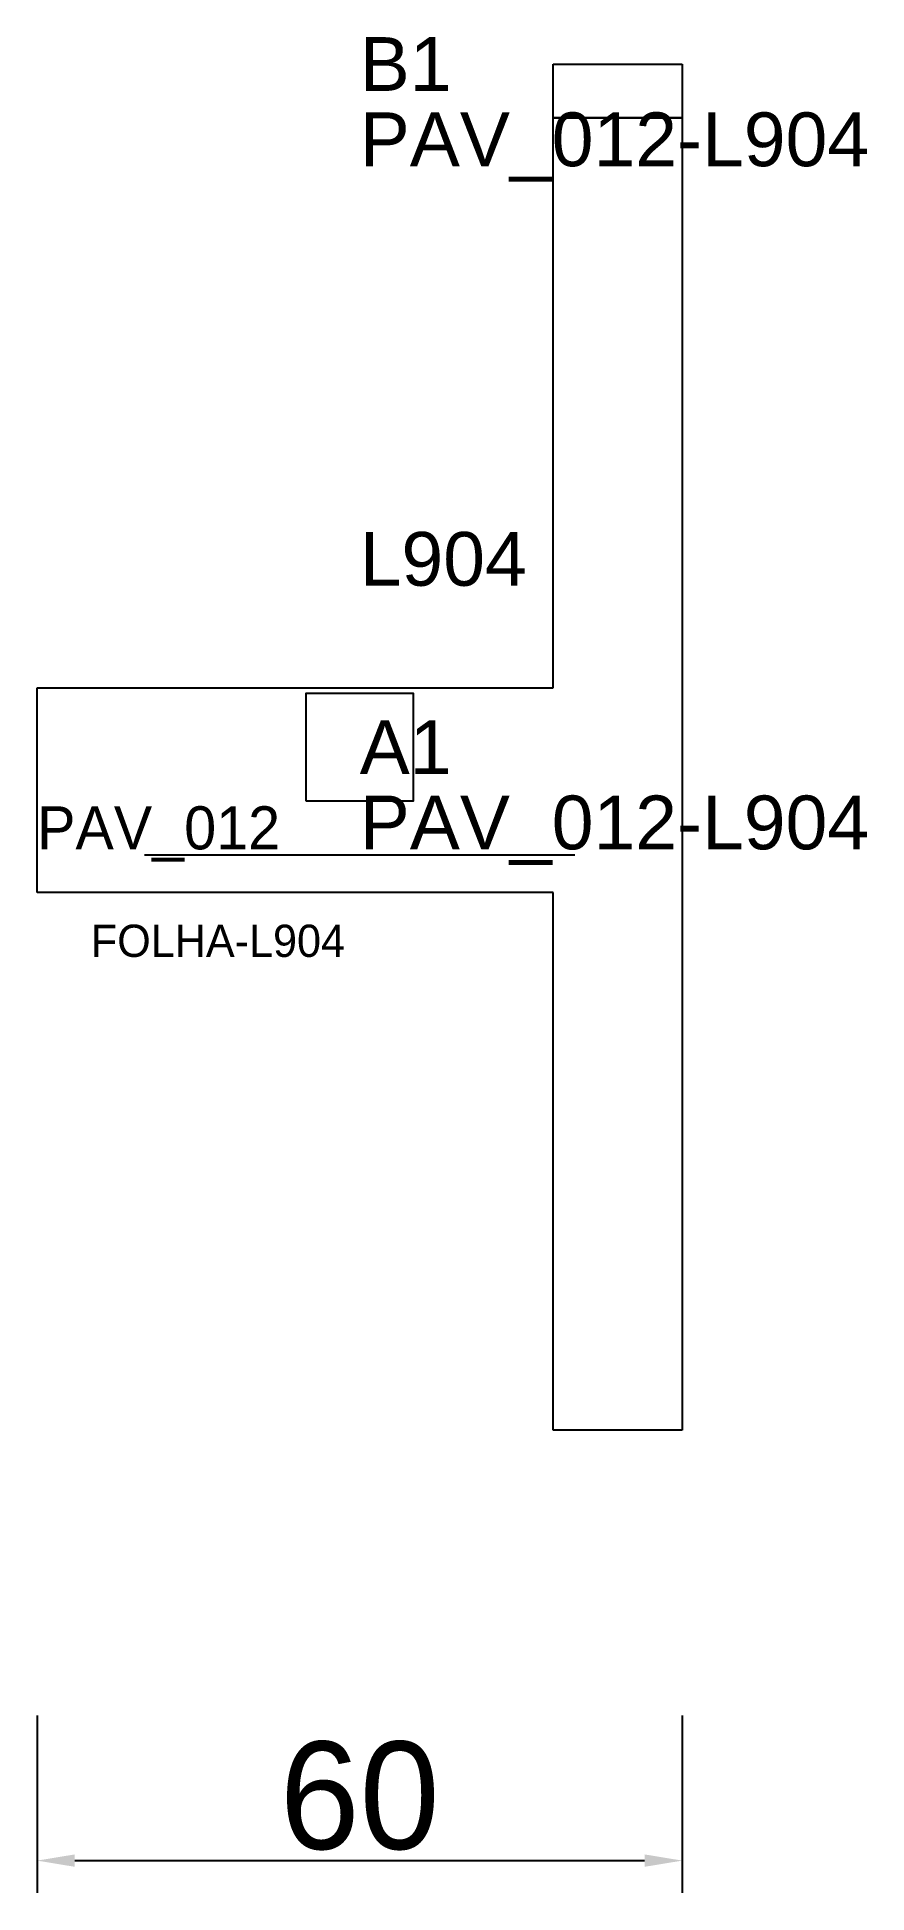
# Model space of a CAD drawing. Header units: metres. Extents: x 222 to 299, y 32 to 204.
import ezdxf

# ---------------------------------------------------------------- set-up
doc = ezdxf.new("R2010")
doc.units = ezdxf.units.M
for name, color, linetype in [('3', 3, 'CONTINUOUS'), ('AUX00', 7, 'CONTINUOUS'), ('COTA', 241, 'CONTINUOUS'), ('FOLHA', 255, 'CONTINUOUS'), ('Hachura', 251, 'CONTINUOUS'), ('NOMENCLATURA', 7, 'CONTINUOUS'), ('Nível', 160, 'CONTINUOUS'), ('Painéis', 200, 'CONTINUOUS'), ('Pilares', 5, 'CONTINUOUS'), ('SARR_2.2x7', 40, 'CONTINUOUS')]:
    doc.layers.add(name, color=color, linetype=linetype)
doc.styles.add('ARIAL', font='Arial.ttf')
doc.styles.add('STR_STANDARD', font='arial.ttf')
doc.dimstyles.new('EZ DXF', dxfattribs={"dimtxt": 10, "dimasz": 3.5, "dimexe": 3, "dimexo": 1.5, "dimgap": 1, "dimtad": 1, "dimdec": 1, "dimdsep": 46, "dimcen": 2.5, "dimazin": 3, "dimtfac": 1, "dimtmove": 0, "dimatfit": 3})

msp = doc.modelspace()

# ---------------------------------------------------------------- hatches: boundary and pattern name
at = {"layer": 'Hachura'}
h = msp.add_hatch(dxfattribs=at)
h.set_pattern_fill('ANSI31', scale=50)
h.paths.add_polyline_path([(222.2, 143.5), (270.2, 143.5), (270.2, 201.5), (282.2, 201.5), (282.2, 124.5), (282.2, 74.5), (270.2, 74.5), (270.2, 124.5), (222.2, 124.5)])
h = msp.add_hatch(dxfattribs=at)
h.set_pattern_fill('ANSI31', scale=50)
h.paths.add_polyline_path([(222.2, 143.5), (270.2, 143.5), (270.2, 201.5), (282.2, 201.5), (282.2, 124.5), (282.2, 74.5), (270.2, 74.5), (270.2, 124.5), (222.2, 124.5)])

# ---------------------------------------------------------------- linework, layer by layer
at = {"layer": '3'}
msp.add_lwpolyline([(270.2, 196.5), (282.2, 196.5)], close=True, dxfattribs=at)
msp.add_lwpolyline([(270.2, 196.5), (282.2, 196.5)], close=True, dxfattribs=at)
at = {"layer": 'Painéis', "color": 200}
for p, q in [((270.2, 143.5), (270.2, 201.5)), ((270.2, 201.5), (282.2, 201.5)), ((270.2, 143.5), (270.2, 201.5)), ((270.2, 201.5), (282.2, 201.5)), ((282.2, 201.5), (282.2, 124.5)), ((282.2, 201.5), (282.2, 124.5)), ((222.2, 143.5), (270.2, 143.5)), ((222.2, 124.5), (222.2, 143.5)), ((222.2, 143.5), (270.2, 143.5)), ((222.2, 124.5), (222.2, 143.5)), ((270.2, 124.5), (222.2, 124.5)), ((270.2, 124.5), (222.2, 124.5)), ((270.2, 74.5), (270.2, 124.5)), ((270.2, 74.5), (270.2, 124.5)), ((282.2, 124.5), (282.2, 74.5)), ((282.2, 124.5), (282.2, 74.5)), ((282.2, 74.5), (270.2, 74.5)), ((282.2, 74.5), (270.2, 74.5))]:
    msp.add_line(p, q, dxfattribs=at)
at = {"layer": 'Pilares'}
msp.add_lwpolyline([(247.2, 133), (257.2, 133), (257.2, 143), (247.2, 143)], close=True, dxfattribs=at)
msp.add_lwpolyline([(247.2, 133), (257.2, 133), (257.2, 143), (247.2, 143)], close=True, dxfattribs=at)
at = {"layer": 'SARR_2.2x7'}
msp.add_line((232.2, 128), (272.2, 128), dxfattribs=at)
msp.add_line((232.2, 128), (272.2, 128), dxfattribs=at)

# ---------------------------------------------------------------- texts
at = {"layer": '3', "style": 'STR_STANDARD'}
for s, p in [('B1', (252.2, 199)), ('B1', (252.2, 199)), ('A1', (252.2, 135.5)), ('A1', (252.2, 135.5))]:
    msp.add_text(s, height=5, dxfattribs=at).set_placement(p)
at = {"layer": 'AUX00', "style": 'STR_STANDARD'}
for p in [(252.2, 192), (252.2, 192), (252.2, 128.5), (252.2, 128.5)]:
    msp.add_text('PAV_012-L904', height=5, dxfattribs=at).set_placement(p)
at = {"layer": 'FOLHA'}
msp.add_text('FOLHA-L904', height=3, dxfattribs=at).set_placement((227.2, 118.5))
msp.add_text('FOLHA-L904', height=3, dxfattribs=at).set_placement((227.2, 118.5))
at = {"layer": 'NOMENCLATURA', "insert": (252.2, 158), "char_height": 5, "attachment_point": 1, "style": 'ARIAL'}
msp.add_mtext('L904', dxfattribs=at)
msp.add_mtext('L904', dxfattribs=at)
at = {"layer": 'Nível'}
msp.add_text('PAV_012', height=4, dxfattribs=at).set_placement((222.2, 128.5))
msp.add_text('PAV_012', height=4, dxfattribs=at).set_placement((222.2, 128.5))

# ---------------------------------------------------------------- dimensions: what is measured, and where the dimension line sits
at = {"layer": 'COTA'}
msp.add_linear_dim(base=(222.2, 34.5), p1=(222.2, 49.5), p2=(282.2, 49.5), dimstyle='EZ DXF', dxfattribs=at).render()
msp.add_linear_dim(base=(222.2, 34.5), p1=(222.2, 49.5), p2=(282.2, 49.5), dimstyle='EZ DXF', dxfattribs=at).render()

doc.saveas('drawing.dxf')
